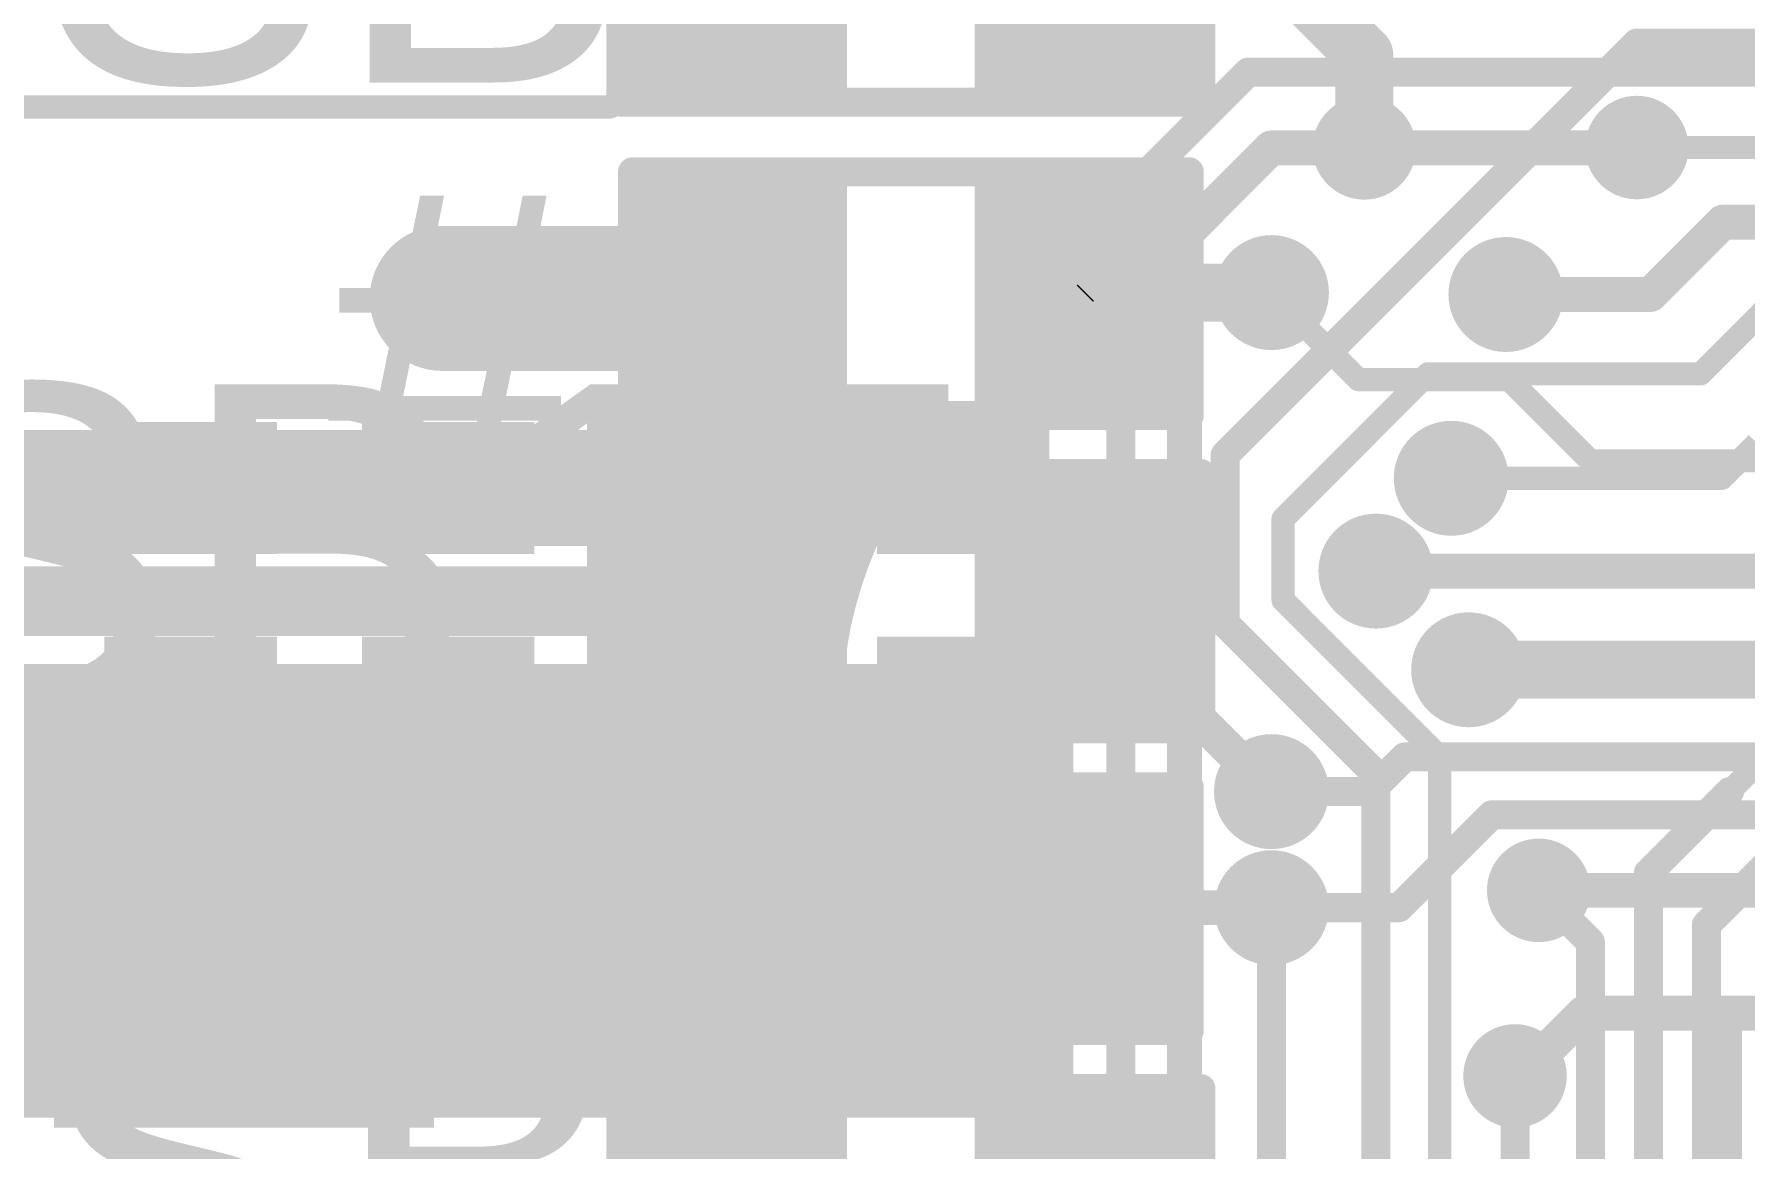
# Model space of a CAD drawing. Header units: millimetres. Extents: x -0.39 to 4.37, y -0.38 to 3.54.
# Drawn here: x 1.1186 to 1.4136, y 1.3934 to 1.5855 of the extents above; entities that cross this region are included whole.
import ezdxf

# ---------------------------------------------------------------- set-up
doc = ezdxf.new("R2010")
doc.units = ezdxf.units.MM
doc.header["$MEASUREMENT"] = 0
for name, color, linetype in [('BottomLayer', 5, 'Continuous'), ('BottomPaste', 16, 'Continuous'), ('BottomSolder', 6, 'Continuous'), ('TopLayer', 1, 'Continuous'), ('TopOverlay', 2, 'Continuous'), ('TopPaste', 8, 'Continuous'), ('TopSolder', 216, 'Continuous'), ('ViaHoleLayer', 16, 'Continuous')]:
    doc.layers.add(name, color=color, linetype=linetype)
doc.styles.add('Arial', font='', dxfattribs={"height": 0.2})
doc.styles.get('Arial').set_extended_font_data('Arial')

# ---------------------------------------------------------------- blocks, each defined once
blk = doc.blocks.new('C__0402_B_63')
at = {"layer": 'BottomLayer'}
for points in [[(-0.009500000000000001, 0.0125), (-0.009499999999999998, -0.0125), (-0.0275, -0.0125), (-0.0275, 0.0125)], [(0.0275, 0.0125), (0.0275, -0.0125), (0.009500000000000001, -0.0125), (0.009499999999999998, 0.0125)]]:
    blk.add_hatch(color=5, dxfattribs=at).paths.add_polyline_path(points)
at = {"layer": 'BottomPaste'}
for points in [[(-0.009500000000000001, 0.0125), (-0.009499999999999998, -0.0125), (-0.0275, -0.0125), (-0.0275, 0.0125)], [(0.0275, 0.0125), (0.0275, -0.0125), (0.009500000000000001, -0.0125), (0.009499999999999998, 0.0125)]]:
    blk.add_hatch(color=16, dxfattribs=at).paths.add_polyline_path(points)
at = {"layer": 'BottomSolder'}
for points in [[(-0.007137800000000001, 0.0148622), (-0.007137799999999999, -0.0148622), (-0.0298622, -0.0148622), (-0.0298622, 0.0148622)], [(0.0298622, 0.0148622), (0.0298622, -0.0148622), (0.007137800000000001, -0.0148622), (0.007137799999999999, 0.0148622)]]:
    blk.add_hatch(color=6, dxfattribs=at).paths.add_polyline_path(points)
blk = doc.blocks.new('S______B______100')
at = {"layer": 'TopLayer'}
for points in [[(-0.045, -0.0175), (-0.045, 0.0175), (-0.015, 0.0175), (-0.015, -0.0175)], [(0.015, -0.0175), (0.015, 0.0175), (0.045, 0.0175), (0.045, -0.0175)]]:
    blk.add_hatch(color=1, dxfattribs=at).paths.add_polyline_path(points)
at = {"layer": 'TopPaste'}
for points in [[(-0.045, -0.0175), (-0.045, 0.0175), (-0.015, 0.0175), (-0.015, -0.0175)], [(0.015, -0.0175), (0.015, 0.0175), (0.045, 0.0175), (0.045, -0.0175)]]:
    blk.add_hatch(color=8, dxfattribs=at).paths.add_polyline_path(points)
at = {"layer": 'TopSolder'}
for points in [[(-0.049, -0.0215), (-0.049, 0.0215), (-0.011, 0.0215), (-0.011, -0.0215)], [(0.011, -0.0215), (0.011, 0.0215), (0.049, 0.0215), (0.049, -0.0215)]]:
    blk.add_hatch(color=216, dxfattribs=at).paths.add_polyline_path(points)
at = {"layer": 'TopOverlay', "const_width": 0.005}
for points in [[(0.05, 0.022), (-0.05, 0.022)], [(-0.05, 0.022), (-0.05, -0.022)], [(0.05, 0.022), (0.05, -0.022)], [(0.05, -0.022), (-0.05, -0.022)]]:
    blk.add_lwpolyline(points, dxfattribs=at)
at = {"layer": 'TopOverlay', "const_width": 0.0025}
for points in [[(-0.05125, 0.022, 1), (-0.04875, 0.022, 1)], [(-0.05125, 0.022, 1), (-0.04875, 0.022, 1)], [(0.04875, 0.022, 1), (0.05125, 0.022, 1)], [(0.04875, 0.022, 1), (0.05125, 0.022, 1)], [(-0.05125, -0.022, 1), (-0.04875, -0.022, 1)], [(-0.05125, -0.022, 1), (-0.04875, -0.022, 1)], [(0.04875, -0.022, 1), (0.05125, -0.022, 1)], [(0.04875, -0.022, 1), (0.05125, -0.022, 1)]]:
    blk.add_lwpolyline(points, format="xyb", close=True, dxfattribs=at)
blk = doc.blocks.new('S______B______102')
at = {"layer": 'TopLayer'}
for points in [[(-0.045, -0.0175), (-0.045, 0.0175), (-0.015, 0.0175), (-0.015, -0.0175)], [(0.015, -0.0175), (0.015, 0.0175), (0.045, 0.0175), (0.045, -0.0175)]]:
    blk.add_hatch(color=1, dxfattribs=at).paths.add_polyline_path(points)
at = {"layer": 'TopPaste'}
for points in [[(-0.045, -0.0175), (-0.045, 0.0175), (-0.015, 0.0175), (-0.015, -0.0175)], [(0.015, -0.0175), (0.015, 0.0175), (0.045, 0.0175), (0.045, -0.0175)]]:
    blk.add_hatch(color=8, dxfattribs=at).paths.add_polyline_path(points)
at = {"layer": 'TopSolder'}
for points in [[(-0.049, -0.0215), (-0.049, 0.0215), (-0.011, 0.0215), (-0.011, -0.0215)], [(0.011, -0.0215), (0.011, 0.0215), (0.049, 0.0215), (0.049, -0.0215)]]:
    blk.add_hatch(color=216, dxfattribs=at).paths.add_polyline_path(points)
at = {"layer": 'TopOverlay', "const_width": 0.005}
for points in [[(-0.05, -0.022), (-0.05, 0.022)], [(-0.05, 0.022), (0.05, 0.022)], [(0.05, -0.022), (0.05, 0.022)], [(-0.05, -0.022), (0.05, -0.022)]]:
    blk.add_lwpolyline(points, dxfattribs=at)
at = {"layer": 'TopOverlay', "const_width": 0.0025}
for points in [[(-0.05125, 0.022, 1), (-0.04875, 0.022, 1)], [(-0.05125, 0.022, 1), (-0.04875, 0.022, 1)], [(0.04875, 0.022, 1), (0.05125, 0.022, 1)], [(0.04875, 0.022, 1), (0.05125, 0.022, 1)], [(-0.05125, -0.022, 1), (-0.04875, -0.022, 1)], [(-0.05125, -0.022, 1), (-0.04875, -0.022, 1)], [(0.04875, -0.022, 1), (0.05125, -0.022, 1)], [(0.04875, -0.022, 1), (0.05125, -0.022, 1)]]:
    blk.add_lwpolyline(points, format="xyb", close=True, dxfattribs=at)
blk = doc.blocks.new('RES0603_339')
at = {"layer": 'TopLayer'}
for points in [[(-0.015, 0.0175), (-0.015, -0.0175), (-0.045, -0.0175), (-0.045, 0.0175)], [(0.045, 0.0175), (0.045, -0.0175), (0.015, -0.0175), (0.015, 0.0175)]]:
    blk.add_hatch(color=1, dxfattribs=at).paths.add_polyline_path(points)
at = {"layer": 'TopPaste'}
for points in [[(-0.015, 0.0175), (-0.015, -0.0175), (-0.045, -0.0175), (-0.045, 0.0175)], [(0.045, 0.0175), (0.045, -0.0175), (0.015, -0.0175), (0.015, 0.0175)]]:
    blk.add_hatch(color=8, dxfattribs=at).paths.add_polyline_path(points)
at = {"layer": 'TopSolder'}
for points in [[(-0.011, 0.0215), (-0.011, -0.0215), (-0.049, -0.0215), (-0.049, 0.0215)], [(0.049, 0.0215), (0.049, -0.0215), (0.011, -0.0215), (0.011, 0.0215)]]:
    blk.add_hatch(color=216, dxfattribs=at).paths.add_polyline_path(points)
at = {"layer": 'TopOverlay', "const_width": 0.005}
for points in [[(-0.048, 0.021), (0.048, 0.021)], [(-0.048, -0.021), (-0.048, 0.021)], [(0.048, -0.021), (0.048, 0.021)], [(-0.048, -0.021), (0.048, -0.021)]]:
    blk.add_lwpolyline(points, dxfattribs=at)
at = {"layer": 'TopOverlay', "const_width": 0.0025}
for points in [[(-0.04925, 0.021, 1), (-0.04675, 0.021, 1)], [(-0.04925, 0.021, 1), (-0.04675, 0.021, 1)], [(0.04675, 0.021, 1), (0.04925, 0.021, 1)], [(0.04675, 0.021, 1), (0.04925, 0.021, 1)], [(-0.04925, -0.021, 1), (-0.04675, -0.021, 1)], [(-0.04925, -0.021, 1), (-0.04675, -0.021, 1)], [(0.04675, -0.021, 1), (0.04925, -0.021, 1)], [(0.04675, -0.021, 1), (0.04925, -0.021, 1)]]:
    blk.add_lwpolyline(points, format="xyb", close=True, dxfattribs=at)
blk = doc.blocks.new('RES0603_342')
at = {"layer": 'TopLayer'}
for points in [[(-0.015, 0.0175), (-0.015, -0.0175), (-0.045, -0.0175), (-0.045, 0.0175)], [(0.045, 0.0175), (0.045, -0.0175), (0.015, -0.0175), (0.015, 0.0175)]]:
    blk.add_hatch(color=1, dxfattribs=at).paths.add_polyline_path(points)
at = {"layer": 'TopPaste'}
for points in [[(-0.015, 0.0175), (-0.015, -0.0175), (-0.045, -0.0175), (-0.045, 0.0175)], [(0.045, 0.0175), (0.045, -0.0175), (0.015, -0.0175), (0.015, 0.0175)]]:
    blk.add_hatch(color=8, dxfattribs=at).paths.add_polyline_path(points)
at = {"layer": 'TopSolder'}
for points in [[(-0.011, 0.0215), (-0.011, -0.0215), (-0.049, -0.0215), (-0.049, 0.0215)], [(0.049, 0.0215), (0.049, -0.0215), (0.011, -0.0215), (0.011, 0.0215)]]:
    blk.add_hatch(color=216, dxfattribs=at).paths.add_polyline_path(points)
at = {"layer": 'TopOverlay', "const_width": 0.005}
for points in [[(-0.048, 0.021), (-0.048, -0.021)], [(0.048, 0.021), (-0.048, 0.021)], [(0.048, 0.021), (0.048, -0.021)], [(0.048, -0.021), (-0.048, -0.021)]]:
    blk.add_lwpolyline(points, dxfattribs=at)
at = {"layer": 'TopOverlay', "const_width": 0.0025}
for points in [[(-0.04925, 0.021, 1), (-0.04675, 0.021, 1)], [(-0.04925, 0.021, 1), (-0.04675, 0.021, 1)], [(0.04675, 0.021, 1), (0.04925, 0.021, 1)], [(0.04675, 0.021, 1), (0.04925, 0.021, 1)], [(-0.04925, -0.021, 1), (-0.04675, -0.021, 1)], [(-0.04925, -0.021, 1), (-0.04675, -0.021, 1)], [(0.04675, -0.021, 1), (0.04925, -0.021, 1)], [(0.04675, -0.021, 1), (0.04925, -0.021, 1)]]:
    blk.add_lwpolyline(points, format="xyb", close=True, dxfattribs=at)
blk = doc.blocks.new('RK3399_364')
at = {"layer": 'TopOverlay', "const_width": 0.005}
blk.add_lwpolyline([(0.4155362, 0.4155345), (0.4155362, 0.2155345)], dxfattribs=at)
at = {"layer": 'TopOverlay', "const_width": 0.0025}
blk.add_lwpolyline([(0.4142862, 0.2155345, 1), (0.4167862, 0.2155345, 1)], format="xyb", close=True, dxfattribs=at)
blk = doc.blocks.new('S______B______374')
at = {"layer": 'TopLayer'}
for points in [[(-0.045, -0.0175), (-0.045, 0.0175), (-0.015, 0.0175), (-0.015, -0.0175)], [(0.015, -0.0175), (0.015, 0.0175), (0.045, 0.0175), (0.045, -0.0175)]]:
    blk.add_hatch(color=1, dxfattribs=at).paths.add_polyline_path(points)
at = {"layer": 'TopPaste'}
for points in [[(-0.045, -0.0175), (-0.045, 0.0175), (-0.015, 0.0175), (-0.015, -0.0175)], [(0.015, -0.0175), (0.015, 0.0175), (0.045, 0.0175), (0.045, -0.0175)]]:
    blk.add_hatch(color=8, dxfattribs=at).paths.add_polyline_path(points)
at = {"layer": 'TopSolder'}
for points in [[(-0.049, -0.0215), (-0.049, 0.0215), (-0.011, 0.0215), (-0.011, -0.0215)], [(0.011, -0.0215), (0.011, 0.0215), (0.049, 0.0215), (0.049, -0.0215)]]:
    blk.add_hatch(color=216, dxfattribs=at).paths.add_polyline_path(points)
at = {"layer": 'TopOverlay', "const_width": 0.005}
for points in [[(-0.05, -0.022), (-0.05, 0.022)], [(-0.05, 0.022), (0.05, 0.022)], [(0.05, -0.022), (0.05, 0.022)], [(-0.05, -0.022), (0.05, -0.022)]]:
    blk.add_lwpolyline(points, dxfattribs=at)
at = {"layer": 'TopOverlay', "const_width": 0.0025}
for points in [[(-0.05125, 0.022, 1), (-0.04875, 0.022, 1)], [(-0.05125, 0.022, 1), (-0.04875, 0.022, 1)], [(0.04875, 0.022, 1), (0.05125, 0.022, 1)], [(0.04875, 0.022, 1), (0.05125, 0.022, 1)], [(-0.05125, -0.022, 1), (-0.04875, -0.022, 1)], [(-0.05125, -0.022, 1), (-0.04875, -0.022, 1)], [(0.04875, -0.022, 1), (0.05125, -0.022, 1)], [(0.04875, -0.022, 1), (0.05125, -0.022, 1)]]:
    blk.add_lwpolyline(points, format="xyb", close=True, dxfattribs=at)
blk = doc.blocks.new('C__0402_B_503')
at = {"layer": 'BottomLayer'}
for points in [[(-0.009500000000000001, 0.0125), (-0.009499999999999998, -0.0125), (-0.0275, -0.0125), (-0.0275, 0.0125)], [(0.0275, 0.0125), (0.0275, -0.0125), (0.009500000000000001, -0.0125), (0.009499999999999998, 0.0125)]]:
    blk.add_hatch(color=5, dxfattribs=at).paths.add_polyline_path(points)
at = {"layer": 'BottomPaste'}
for points in [[(-0.009500000000000001, 0.0125), (-0.009499999999999998, -0.0125), (-0.0275, -0.0125), (-0.0275, 0.0125)], [(0.0275, 0.0125), (0.0275, -0.0125), (0.009500000000000001, -0.0125), (0.009499999999999998, 0.0125)]]:
    blk.add_hatch(color=16, dxfattribs=at).paths.add_polyline_path(points)
at = {"layer": 'BottomSolder'}
for points in [[(-0.007137800000000001, 0.0148622), (-0.007137799999999999, -0.0148622), (-0.0298622, -0.0148622), (-0.0298622, 0.0148622)], [(0.0298622, 0.0148622), (0.0298622, -0.0148622), (0.007137800000000001, -0.0148622), (0.007137799999999999, 0.0148622)]]:
    blk.add_hatch(color=6, dxfattribs=at).paths.add_polyline_path(points)
blk = doc.blocks.new('C__0402_B_506')
at = {"layer": 'BottomLayer'}
for points in [[(-0.009500000000000001, 0.0125), (-0.009499999999999998, -0.0125), (-0.0275, -0.0125), (-0.0275, 0.0125)], [(0.0275, 0.0125), (0.0275, -0.0125), (0.009500000000000001, -0.0125), (0.009499999999999998, 0.0125)]]:
    blk.add_hatch(color=5, dxfattribs=at).paths.add_polyline_path(points)
at = {"layer": 'BottomPaste'}
for points in [[(-0.009500000000000001, 0.0125), (-0.009499999999999998, -0.0125), (-0.0275, -0.0125), (-0.0275, 0.0125)], [(0.0275, 0.0125), (0.0275, -0.0125), (0.009500000000000001, -0.0125), (0.009499999999999998, 0.0125)]]:
    blk.add_hatch(color=16, dxfattribs=at).paths.add_polyline_path(points)
at = {"layer": 'BottomSolder'}
for points in [[(-0.007137800000000001, 0.0148622), (-0.007137799999999999, -0.0148622), (-0.0298622, -0.0148622), (-0.0298622, 0.0148622)], [(0.0298622, 0.0148622), (0.0298622, -0.0148622), (0.007137800000000001, -0.0148622), (0.007137799999999999, 0.0148622)]]:
    blk.add_hatch(color=6, dxfattribs=at).paths.add_polyline_path(points)
blk = doc.blocks.new('C__0402_B_507')
at = {"layer": 'BottomLayer'}
for points in [[(-0.009500000000000001, 0.0125), (-0.009499999999999998, -0.0125), (-0.0275, -0.0125), (-0.0275, 0.0125)], [(0.0275, 0.0125), (0.0275, -0.0125), (0.009500000000000001, -0.0125), (0.009499999999999998, 0.0125)]]:
    blk.add_hatch(color=5, dxfattribs=at).paths.add_polyline_path(points)
at = {"layer": 'BottomPaste'}
for points in [[(-0.009500000000000001, 0.0125), (-0.009499999999999998, -0.0125), (-0.0275, -0.0125), (-0.0275, 0.0125)], [(0.0275, 0.0125), (0.0275, -0.0125), (0.009500000000000001, -0.0125), (0.009499999999999998, 0.0125)]]:
    blk.add_hatch(color=16, dxfattribs=at).paths.add_polyline_path(points)
at = {"layer": 'BottomSolder'}
for points in [[(-0.007137800000000001, 0.0148622), (-0.007137799999999999, -0.0148622), (-0.0298622, -0.0148622), (-0.0298622, 0.0148622)], [(0.0298622, 0.0148622), (0.0298622, -0.0148622), (0.007137800000000001, -0.0148622), (0.007137799999999999, 0.0148622)]]:
    blk.add_hatch(color=6, dxfattribs=at).paths.add_polyline_path(points)
blk = doc.blocks.new('CAP0805_B_537')
at = {"layer": 'BottomLayer'}
for points in [[(-0.06, 0.03), (-0.02, 0.03), (-0.02, -0.03), (-0.06, -0.03)], [(0.02, 0.03), (0.06, 0.03), (0.06, -0.03), (0.02, -0.03)]]:
    blk.add_hatch(color=5, dxfattribs=at).paths.add_polyline_path(points)
at = {"layer": 'BottomPaste'}
for points in [[(-0.06, 0.03), (-0.02, 0.03), (-0.02, -0.03), (-0.06, -0.03)], [(0.02, 0.03), (0.06, 0.03), (0.06, -0.03), (0.02, -0.03)]]:
    blk.add_hatch(color=16, dxfattribs=at).paths.add_polyline_path(points)
at = {"layer": 'BottomSolder'}
for points in [[(-0.0627559, 0.0327559), (-0.0172441, 0.0327559), (-0.0172441, -0.0327559), (-0.0627559, -0.0327559)], [(0.0172441, 0.0327559), (0.0627559, 0.0327559), (0.0627559, -0.0327559), (0.0172441, -0.0327559)]]:
    blk.add_hatch(color=6, dxfattribs=at).paths.add_polyline_path(points)
blk = doc.blocks.new('C__0603_B_538')
at = {"layer": 'BottomLayer'}
for points in [[(-0.015, 0.0175), (-0.015, -0.0175), (-0.045, -0.0175), (-0.045, 0.0175)], [(0.045, 0.0175), (0.045, -0.0175), (0.015, -0.0175), (0.015, 0.0175)]]:
    blk.add_hatch(color=5, dxfattribs=at).paths.add_polyline_path(points)
at = {"layer": 'BottomPaste'}
for points in [[(-0.015, 0.0175), (-0.015, -0.0175), (-0.045, -0.0175), (-0.045, 0.0175)], [(0.045, 0.0175), (0.045, -0.0175), (0.015, -0.0175), (0.015, 0.0175)]]:
    blk.add_hatch(color=16, dxfattribs=at).paths.add_polyline_path(points)
at = {"layer": 'BottomSolder'}
for points in [[(-0.011, 0.0215), (-0.011, -0.0215), (-0.049, -0.0215), (-0.049, 0.0215)], [(0.049, 0.0215), (0.049, -0.0215), (0.011, -0.0215), (0.011, 0.0215)]]:
    blk.add_hatch(color=6, dxfattribs=at).paths.add_polyline_path(points)
blk = doc.blocks.new('C__0603_B_539')
at = {"layer": 'BottomLayer'}
for points in [[(-0.015, 0.0175), (-0.015, -0.0175), (-0.045, -0.0175), (-0.045, 0.0175)], [(0.045, 0.0175), (0.045, -0.0175), (0.015, -0.0175), (0.015, 0.0175)]]:
    blk.add_hatch(color=5, dxfattribs=at).paths.add_polyline_path(points)
at = {"layer": 'BottomPaste'}
for points in [[(-0.015, 0.0175), (-0.015, -0.0175), (-0.045, -0.0175), (-0.045, 0.0175)], [(0.045, 0.0175), (0.045, -0.0175), (0.015, -0.0175), (0.015, 0.0175)]]:
    blk.add_hatch(color=16, dxfattribs=at).paths.add_polyline_path(points)
at = {"layer": 'BottomSolder'}
for points in [[(-0.011, 0.0215), (-0.011, -0.0215), (-0.049, -0.0215), (-0.049, 0.0215)], [(0.049, 0.0215), (0.049, -0.0215), (0.011, -0.0215), (0.011, 0.0215)]]:
    blk.add_hatch(color=6, dxfattribs=at).paths.add_polyline_path(points)

msp = doc.modelspace()

# ---------------------------------------------------------------- hatches: boundary and pattern name
at = {"layer": 'BottomLayer'}
h = msp.add_hatch(color=5, dxfattribs=at)
edge = h.paths.add_edge_path()
edge.add_arc((1.348, 1.5659402), 0.0049212, 0, 360)
h = msp.add_hatch(color=5, dxfattribs=at)
edge = h.paths.add_edge_path()
edge.add_arc((1.395, 1.566), 0.0049212, 0, 360)
h = msp.add_hatch(color=5, dxfattribs=at)
edge = h.paths.add_edge_path()
edge.add_arc((1.188, 1.54), 0.0059055, 0, 360)
h = msp.add_hatch(color=5, dxfattribs=at)
edge = h.paths.add_edge_path()
edge.add_arc((1.332, 1.541), 0.0059055, 0, 360)
h = msp.add_hatch(color=5, dxfattribs=at)
edge = h.paths.add_edge_path()
edge.add_arc((1.3724217, 1.5406728), 0.0059055, 0, 360)
h = msp.add_hatch(color=5, dxfattribs=at)
edge = h.paths.add_edge_path()
edge.add_arc((1.363, 1.509), 0.0059055, 0, 360)
h = msp.add_hatch(color=5, dxfattribs=at)
edge = h.paths.add_edge_path()
edge.add_arc((1.35, 1.493), 0.0059055, 0, 360)
h = msp.add_hatch(color=5, dxfattribs=at)
edge = h.paths.add_edge_path()
edge.add_arc((1.366, 1.476), 0.0059055, 0, 360)
msp.add_hatch(color=5, dxfattribs=at).paths.add_polyline_path([(1.0418225, 1.3988222), (1.2978225, 1.3988222), (1.2978225, 1.477), (1.0418225, 1.477)])
h = msp.add_hatch(color=5, dxfattribs=at)
edge = h.paths.add_edge_path()
edge.add_arc((1.332, 1.455), 0.0059055, 0, 360)
h = msp.add_hatch(color=5, dxfattribs=at)
edge = h.paths.add_edge_path()
edge.add_arc((1.3780787, 1.4379862), 0.0049212, 0, 360)
h = msp.add_hatch(color=5, dxfattribs=at)
edge = h.paths.add_edge_path()
edge.add_arc((1.332, 1.435), 0.0059055, 0, 360)
h = msp.add_hatch(color=5, dxfattribs=at)
edge = h.paths.add_edge_path()
edge.add_arc((1.269, 1.409), 0.0059055, 0, 360)
h = msp.add_hatch(color=5, dxfattribs=at)
edge = h.paths.add_edge_path()
edge.add_arc((1.374, 1.406), 0.0049212, 0, 360)
at = {"layer": 'BottomSolder'}
h = msp.add_hatch(color=6, dxfattribs=at)
edge = h.paths.add_edge_path()
edge.add_arc((1.348, 1.5659402), 0.0089212, 0, 360)
h = msp.add_hatch(color=6, dxfattribs=at)
edge = h.paths.add_edge_path()
edge.add_arc((1.395, 1.566), 0.0089212, 0, 360)
h = msp.add_hatch(color=6, dxfattribs=at)
edge = h.paths.add_edge_path()
edge.add_arc((1.188, 1.54), 0.0099055, 0, 360)
h = msp.add_hatch(color=6, dxfattribs=at)
edge = h.paths.add_edge_path()
edge.add_arc((1.332, 1.541), 0.0099055, 0, 360)
h = msp.add_hatch(color=6, dxfattribs=at)
edge = h.paths.add_edge_path()
edge.add_arc((1.3724217, 1.5406728), 0.0099055, 0, 360)
h = msp.add_hatch(color=6, dxfattribs=at)
edge = h.paths.add_edge_path()
edge.add_arc((1.363, 1.509), 0.0099055, 0, 360)
h = msp.add_hatch(color=6, dxfattribs=at)
edge = h.paths.add_edge_path()
edge.add_arc((1.35, 1.493), 0.0099055, 0, 360)
h = msp.add_hatch(color=6, dxfattribs=at)
edge = h.paths.add_edge_path()
edge.add_arc((1.366, 1.476), 0.0099055, 0, 360)
h = msp.add_hatch(color=6, dxfattribs=at)
edge = h.paths.add_edge_path()
edge.add_arc((1.332, 1.455), 0.0099055, 0, 360)
h = msp.add_hatch(color=6, dxfattribs=at)
edge = h.paths.add_edge_path()
edge.add_arc((1.3780787, 1.4379862), 0.0089212, 0, 360)
h = msp.add_hatch(color=6, dxfattribs=at)
edge = h.paths.add_edge_path()
edge.add_arc((1.332, 1.435), 0.0099055, 0, 360)
h = msp.add_hatch(color=6, dxfattribs=at)
edge = h.paths.add_edge_path()
edge.add_arc((1.269, 1.409), 0.0099055, 0, 360)
h = msp.add_hatch(color=6, dxfattribs=at)
edge = h.paths.add_edge_path()
edge.add_arc((1.374, 1.406), 0.0089212, 0, 360)
at = {"layer": 'TopLayer'}
h = msp.add_hatch(color=1, dxfattribs=at)
edge = h.paths.add_edge_path()
edge.add_arc((1.348, 1.5659402), 0.0049212, 0, 360)
h = msp.add_hatch(color=1, dxfattribs=at)
edge = h.paths.add_edge_path()
edge.add_arc((1.395, 1.566), 0.0049212, 0, 360)
h = msp.add_hatch(color=1, dxfattribs=at)
edge = h.paths.add_edge_path()
edge.add_arc((1.188, 1.54), 0.0059055, 0, 360)
h = msp.add_hatch(color=1, dxfattribs=at)
edge = h.paths.add_edge_path()
edge.add_arc((1.332, 1.541), 0.0059055, 0, 360)
h = msp.add_hatch(color=1, dxfattribs=at)
edge = h.paths.add_edge_path()
edge.add_arc((1.3724217, 1.5406728), 0.0059055, 0, 360)
h = msp.add_hatch(color=1, dxfattribs=at)
edge = h.paths.add_edge_path()
edge.add_arc((1.363, 1.509), 0.0059055, 0, 360)
h = msp.add_hatch(color=1, dxfattribs=at)
edge = h.paths.add_edge_path()
edge.add_arc((1.35, 1.493), 0.0059055, 0, 360)
h = msp.add_hatch(color=1, dxfattribs=at)
edge = h.paths.add_edge_path()
edge.add_arc((1.366, 1.476), 0.0059055, 0, 360)
h = msp.add_hatch(color=1, dxfattribs=at)
edge = h.paths.add_edge_path()
edge.add_arc((1.332, 1.455), 0.0059055, 0, 360)
h = msp.add_hatch(color=1, dxfattribs=at)
edge = h.paths.add_edge_path()
edge.add_arc((1.3780787, 1.4379862), 0.0049212, 0, 360)
h = msp.add_hatch(color=1, dxfattribs=at)
edge = h.paths.add_edge_path()
edge.add_arc((1.332, 1.435), 0.0059055, 0, 360)
h = msp.add_hatch(color=1, dxfattribs=at)
edge = h.paths.add_edge_path()
edge.add_arc((1.269, 1.409), 0.0059055, 0, 360)
h = msp.add_hatch(color=1, dxfattribs=at)
edge = h.paths.add_edge_path()
edge.add_arc((1.374, 1.406), 0.0049212, 0, 360)
at = {"layer": 'TopSolder'}
h = msp.add_hatch(color=216, dxfattribs=at)
edge = h.paths.add_edge_path()
edge.add_arc((1.348, 1.5659402), 0.0089212, 0, 360)
h = msp.add_hatch(color=216, dxfattribs=at)
edge = h.paths.add_edge_path()
edge.add_arc((1.395, 1.566), 0.0089212, 0, 360)
h = msp.add_hatch(color=216, dxfattribs=at)
edge = h.paths.add_edge_path()
edge.add_arc((1.188, 1.54), 0.0099055, 0, 360)
h = msp.add_hatch(color=216, dxfattribs=at)
edge = h.paths.add_edge_path()
edge.add_arc((1.332, 1.541), 0.0099055, 0, 360)
h = msp.add_hatch(color=216, dxfattribs=at)
edge = h.paths.add_edge_path()
edge.add_arc((1.3724217, 1.5406728), 0.0099055, 0, 360)
h = msp.add_hatch(color=216, dxfattribs=at)
edge = h.paths.add_edge_path()
edge.add_arc((1.363, 1.509), 0.0099055, 0, 360)
h = msp.add_hatch(color=216, dxfattribs=at)
edge = h.paths.add_edge_path()
edge.add_arc((1.35, 1.493), 0.0099055, 0, 360)
h = msp.add_hatch(color=216, dxfattribs=at)
edge = h.paths.add_edge_path()
edge.add_arc((1.366, 1.476), 0.0099055, 0, 360)
h = msp.add_hatch(color=216, dxfattribs=at)
edge = h.paths.add_edge_path()
edge.add_arc((1.332, 1.455), 0.0099055, 0, 360)
h = msp.add_hatch(color=216, dxfattribs=at)
edge = h.paths.add_edge_path()
edge.add_arc((1.3780787, 1.4379862), 0.0089212, 0, 360)
h = msp.add_hatch(color=216, dxfattribs=at)
edge = h.paths.add_edge_path()
edge.add_arc((1.332, 1.435), 0.0099055, 0, 360)
h = msp.add_hatch(color=216, dxfattribs=at)
edge = h.paths.add_edge_path()
edge.add_arc((1.269, 1.409), 0.0099055, 0, 360)
h = msp.add_hatch(color=216, dxfattribs=at)
edge = h.paths.add_edge_path()
edge.add_arc((1.374, 1.406), 0.0089212, 0, 360)
at = {"layer": 'ViaHoleLayer'}
h = msp.add_hatch(color=16, dxfattribs=at)
edge = h.paths.add_edge_path()
edge.add_arc((1.348, 1.5659402), 0.003937, 0, 360)
h = msp.add_hatch(color=16, dxfattribs=at)
edge = h.paths.add_edge_path()
edge.add_arc((1.395, 1.566), 0.003937, 0, 360)
h = msp.add_hatch(color=16, dxfattribs=at)
edge = h.paths.add_edge_path()
edge.add_arc((1.188, 1.54), 0.003937, 0, 360)
h = msp.add_hatch(color=16, dxfattribs=at)
edge = h.paths.add_edge_path()
edge.add_arc((1.332, 1.541), 0.003937, 0, 360)
h = msp.add_hatch(color=16, dxfattribs=at)
edge = h.paths.add_edge_path()
edge.add_arc((1.3724217, 1.5406728), 0.003937, 0, 360)
h = msp.add_hatch(color=16, dxfattribs=at)
edge = h.paths.add_edge_path()
edge.add_arc((1.363, 1.509), 0.003937, 0, 360)
h = msp.add_hatch(color=16, dxfattribs=at)
edge = h.paths.add_edge_path()
edge.add_arc((1.35, 1.493), 0.003937, 0, 360)
h = msp.add_hatch(color=16, dxfattribs=at)
edge = h.paths.add_edge_path()
edge.add_arc((1.366, 1.476), 0.003937, 0, 360)
h = msp.add_hatch(color=16, dxfattribs=at)
edge = h.paths.add_edge_path()
edge.add_arc((1.332, 1.455), 0.003937, 0, 360)
h = msp.add_hatch(color=16, dxfattribs=at)
edge = h.paths.add_edge_path()
edge.add_arc((1.3780787, 1.4379862), 0.003937, 0, 360)
h = msp.add_hatch(color=16, dxfattribs=at)
edge = h.paths.add_edge_path()
edge.add_arc((1.332, 1.435), 0.003937, 0, 360)
h = msp.add_hatch(color=16, dxfattribs=at)
edge = h.paths.add_edge_path()
edge.add_arc((1.269, 1.409), 0.003937, 0, 360)
h = msp.add_hatch(color=16, dxfattribs=at)
edge = h.paths.add_edge_path()
edge.add_arc((1.374, 1.406), 0.003937, 0, 360)

# ---------------------------------------------------------------- linework, layer by layer
at = {"layer": 'BottomLayer'}
for points, const_width in [([(1.218, 1.573), (1.234, 1.589)], 0.004), ([(1.306, 1.557), (1.328, 1.579)], 0.005), ([(1.328, 1.579), (1.4932427, 1.579)], 0.005), ([(0.979, 1.573), (1.218, 1.573)], 0.004), ([(1.3484037, 1.5659402), (1.3493768, 1.5669133)], 0.006), ([(1.3493768, 1.5669133), (1.3493769, 1.5669134)], 0.006), ([(1.317, 1.551), (1.3319403, 1.5659403)], 0.006), ([(1.3319403, 1.5659403), (1.348, 1.5659402)], 0.006), ([(1.3479999, 1.5659403), (1.348, 1.5659402)], 0.006), ([(1.3484037, 1.5659402), (1.393, 1.5659402)], 0.006), ([(1.306, 1.232), (1.306, 1.557)], 0.005), ([(1.317, 1.212), (1.317, 1.551)], 0.006), ([(1.332, 1.541), (1.347, 1.526)], 0.004), ([(1.347, 1.526), (1.3730001, 1.526)], 0.004), ([(1.3730001, 1.526), (1.3870001, 1.512)], 0.004), ([(1.1012225, 1.5073222), (1.1456225, 1.5073222)], 0.02), ([(1.1456225, 1.5073222), (1.1900225, 1.5073222)], 0.02), ([(1.1900225, 1.5073222), (1.2788225, 1.5073222)], 0.02), ([(1.3870001, 1.512), (1.483, 1.512)], 0.004), ([(1.349, 1.455), (1.355, 1.461)], 0.005), ([(1.355, 1.461), (1.45, 1.461)], 0.005), ([(1.332, 1.455), (1.349, 1.455)], 0.005), ([(1.354, 1.435), (1.37, 1.451)], 0.005), ([(1.37, 1.451), (1.455, 1.451)], 0.005), ([(1.3780787, 1.4379862), (1.4807125, 1.4379862)], 0.006), ([(1.332, 1.199), (1.332, 1.435)], 0.005), ([(1.332, 1.435), (1.354, 1.435)], 0.005), ([(1.375, 1.406), (1.3858222, 1.4168222)], 0.006), ([(1.3858222, 1.4168222), (1.4851385, 1.4168222)], 0.006)]:
    msp.add_lwpolyline(points, dxfattribs=dict(at, const_width=const_width))
for points, const_width in [([(1.32675, 1.579, 1), (1.32925, 1.579, 1)], 0.0025), ([(1.32675, 1.579, 1), (1.32925, 1.579, 1)], 0.0025), ([(1.217, 1.573, 1), (1.219, 1.573, 1)], 0.002), ([(1.217, 1.573, 1), (1.219, 1.573, 1)], 0.002), ([(1.3478768, 1.5669133, 1), (1.3508768, 1.5669133, 1)], 0.003), ([(1.3478768, 1.5669133, 1), (1.3508768, 1.5669133, 1)], 0.003), ([(1.3478769, 1.5669134, 1), (1.3508769, 1.5669134, 1)], 0.003), ([(1.3478769, 1.5669134, 1), (1.3508769, 1.5669134, 1)], 0.003), ([(1.3488225, 1.5664697, 1), (1.3518225, 1.5664697, 1)], 0.003), ([(1.3488225, 1.5664697, 1), (1.3518225, 1.5664697, 1)], 0.003), ([(1.3304403, 1.5659403, 1), (1.3334403, 1.5659403, 1)], 0.003), ([(1.3304403, 1.5659403, 1), (1.3334403, 1.5659403, 1)], 0.003), ([(1.3464999, 1.5659403, 1), (1.3494999, 1.5659403, 1)], 0.003), ([(1.3465, 1.5659402, 1), (1.3495, 1.5659402, 1)], 0.003), ([(1.3465, 1.5659402, 1), (1.3495, 1.5659402, 1)], 0.003), ([(1.3469037, 1.5659402, 1), (1.3499037, 1.5659402, 1)], 0.003), ([(1.3469037, 1.5659402, 1), (1.3499037, 1.5659402, 1)], 0.003), ([(1.350727, 1.5659402, 1), (1.353727, 1.5659402, 1)], 0.003), ([(1.3915, 1.5659402, 1), (1.3945, 1.5659402, 1)], 0.003), ([(1.30475, 1.557, 1), (1.30725, 1.557, 1)], 0.0025), ([(1.30475, 1.557, 1), (1.30725, 1.557, 1)], 0.0025), ([(1.3155, 1.551, 1), (1.3185, 1.551, 1)], 0.003), ([(1.3155, 1.551, 1), (1.3185, 1.551, 1)], 0.003), ([(1.331, 1.541, 1), (1.333, 1.541, 1)], 0.002), ([(1.346, 1.526, 1), (1.348, 1.526, 1)], 0.002), ([(1.346, 1.526, 1), (1.348, 1.526, 1)], 0.002), ([(1.3720001, 1.526, 1), (1.3740001, 1.526, 1)], 0.002), ([(1.3720001, 1.526, 1), (1.3740001, 1.526, 1)], 0.002), ([(1.1406225, 1.5073222, 1), (1.1506225, 1.5073222, 1)], 0.01), ([(1.1406225, 1.5073222, 1), (1.1506225, 1.5073222, 1)], 0.01), ([(1.1850225, 1.5073222, 1), (1.1950225, 1.5073222, 1)], 0.01), ([(1.1850225, 1.5073222, 1), (1.1950225, 1.5073222, 1)], 0.01), ([(1.2738225, 1.5073222, 1), (1.2838225, 1.5073222, 1)], 0.01), ([(1.3860001, 1.512, 1), (1.3880001, 1.512, 1)], 0.002), ([(1.3860001, 1.512, 1), (1.3880001, 1.512, 1)], 0.002), ([(1.35375, 1.461, 1), (1.35625, 1.461, 1)], 0.0025), ([(1.35375, 1.461, 1), (1.35625, 1.461, 1)], 0.0025), ([(1.33075, 1.455, 1), (1.33325, 1.455, 1)], 0.0025), ([(1.34775, 1.455, 1), (1.35025, 1.455, 1)], 0.0025), ([(1.34775, 1.455, 1), (1.35025, 1.455, 1)], 0.0025), ([(1.36875, 1.451, 1), (1.37125, 1.451, 1)], 0.0025), ([(1.36875, 1.451, 1), (1.37125, 1.451, 1)], 0.0025), ([(1.3765787, 1.4379862, 1), (1.3795787, 1.4379862, 1)], 0.003), ([(1.33075, 1.435, 1), (1.33325, 1.435, 1)], 0.0025), ([(1.33075, 1.435, 1), (1.33325, 1.435, 1)], 0.0025), ([(1.35275, 1.435, 1), (1.35525, 1.435, 1)], 0.0025), ([(1.35275, 1.435, 1), (1.35525, 1.435, 1)], 0.0025), ([(1.3843222, 1.4168222, 1), (1.3873222, 1.4168222, 1)], 0.003), ([(1.3843222, 1.4168222, 1), (1.3873222, 1.4168222, 1)], 0.003), ([(1.3735, 1.406, 1), (1.3765, 1.406, 1)], 0.003)]:
    msp.add_lwpolyline(points, format="xyb", close=True, dxfattribs=dict(at, const_width=const_width))
at = {"layer": 'BottomLayer', "const_width": 0.006}
for points in [[(1.3493769, 1.5669134, -0.04360575327302349), (1.3503225, 1.5664697)], [(1.352227, 1.5659402, -0.1324881919946552), (1.3503225, 1.5664697)]]:
    msp.add_lwpolyline(points, format="xyb", dxfattribs=at)
at = {"layer": 'TopLayer'}
for points, const_width in [([(1.3341778, 1.5958222), (1.348, 1.582)], 0.01), ([(1.348, 1.5659402), (1.348, 1.582)], 0.01), ([(1.324, 1.513), (1.395, 1.584)], 0.005), ([(1.395, 1.584), (1.421665, 1.584)], 0.005), ([(1.396, 1.566), (1.4807723, 1.566)], 0.004), ([(1.3973645, 1.5406728), (1.4098359, 1.5531442)], 0.006), ([(1.4098359, 1.5531442), (1.4423265, 1.5531442)], 0.006), ([(1.189, 1.54), (1.2390003, 1.54)], 0.025), ([(1.2390003, 1.54), (1.2398225, 1.5408222)], 0.025), ([(1.3000003, 1.541), (1.332, 1.541)], 0.01), ([(1.2998225, 1.5408222), (1.3000003, 1.541)], 0.004), ([(1.3724217, 1.5406728), (1.3973645, 1.5406728)], 0.006), ([(1.406, 1.527), (1.4193482, 1.5403482)], 0.004), ([(1.334, 1.502), (1.359, 1.527)], 0.004), ([(1.359, 1.527), (1.406, 1.527)], 0.004), ([(1.4096811, 1.509), (1.4157392, 1.5150581)], 0.004), ([(1.324, 1.484), (1.324, 1.513)], 0.005), ([(1.363, 1.509), (1.4096811, 1.509)], 0.004), ([(1.334, 1.488), (1.334, 1.502)], 0.004), ([(1.35, 1.493), (1.3500001, 1.4930001)], 0.006), ([(1.3500001, 1.4930001), (1.4333624, 1.4930001)], 0.006), ([(1.0798222, 1.4878222), (1.2398225, 1.4878222)], 0.012), ([(1.2998225, 1.4853222), (1.2998225, 1.4878222)], 0.006), ([(1.334, 1.488), (1.361, 1.461)], 0.004), ([(1.2998225, 1.4853222), (1.3118225, 1.4733222)], 0.006), ([(1.324, 1.484), (1.35, 1.458)], 0.005), ([(1.366, 1.476), (1.4419523, 1.476)], 0.01), ([(1.3118225, 1.4733222), (1.3136778, 1.4733222)], 0.006), ([(1.3136778, 1.4733222), (1.332, 1.455)], 0.006), ([(1.411, 1.455), (1.4195782, 1.4635782)], 0.004), ([(1.35, 1.2699997), (1.35, 1.458)], 0.005), ([(1.361, 1.262), (1.361, 1.461)], 0.004), ([(1.397, 1.441), (1.411, 1.455)], 0.005), ([(1.407, 1.432), (1.4257822, 1.4507822)], 0.005), ([(1.397, 1.212), (1.397, 1.441)], 0.005), ([(0.9881778, 1.4348222), (1.2398225, 1.4348222)], 0.012), ([(1.3780787, 1.4379862), (1.387, 1.4290649)], 0.005), ([(1.2998225, 1.4348222), (1.3000003, 1.435)], 0.006), ([(1.3000003, 1.435), (1.332, 1.435)], 0.006), ([(1.407, 1.194), (1.407, 1.432)], 0.005), ([(1.387, 1.23), (1.387, 1.4290649)], 0.005), ([(1.374, 1.252), (1.374, 1.406)], 0.005)]:
    msp.add_lwpolyline(points, dxfattribs=dict(at, const_width=const_width))
for points, const_width in [([(1.3455, 1.582, 1), (1.3505, 1.582, 1)], 0.005), ([(1.3455, 1.582, 1), (1.3505, 1.582, 1)], 0.005), ([(1.39375, 1.584, 1), (1.39625, 1.584, 1)], 0.0025), ([(1.39375, 1.584, 1), (1.39625, 1.584, 1)], 0.0025), ([(1.3455, 1.5659402, 1), (1.3505, 1.5659402, 1)], 0.005), ([(1.395, 1.566, 1), (1.397, 1.566, 1)], 0.002), ([(1.4083359, 1.5531442, 1), (1.4113359, 1.5531442, 1)], 0.003), ([(1.4083359, 1.5531442, 1), (1.4113359, 1.5531442, 1)], 0.003), ([(1.18275, 1.54, 1), (1.19525, 1.54, 1)], 0.0125), ([(1.2327503, 1.54, 1), (1.2452503, 1.54, 1)], 0.0125), ([(1.2327503, 1.54, 1), (1.2452503, 1.54, 1)], 0.0125), ([(1.2335725, 1.5408222, 1), (1.2460725, 1.5408222, 1)], 0.0125), ([(1.2975003, 1.541, 1), (1.3025003, 1.541, 1)], 0.005), ([(1.3295, 1.541, 1), (1.3345, 1.541, 1)], 0.005), ([(1.2988225, 1.5408222, 1), (1.3008225, 1.5408222, 1)], 0.002), ([(1.2990003, 1.541, 1), (1.3010003, 1.541, 1)], 0.002), ([(1.3709217, 1.5406728, 1), (1.3739217, 1.5406728, 1)], 0.003), ([(1.3958645, 1.5406728, 1), (1.3988645, 1.5406728, 1)], 0.003), ([(1.3958645, 1.5406728, 1), (1.3988645, 1.5406728, 1)], 0.003), ([(1.358, 1.527, 1), (1.36, 1.527, 1)], 0.002), ([(1.358, 1.527, 1), (1.36, 1.527, 1)], 0.002), ([(1.405, 1.527, 1), (1.407, 1.527, 1)], 0.002), ([(1.405, 1.527, 1), (1.407, 1.527, 1)], 0.002), ([(1.32275, 1.513, 1), (1.32525, 1.513, 1)], 0.0025), ([(1.32275, 1.513, 1), (1.32525, 1.513, 1)], 0.0025), ([(1.362, 1.509, 1), (1.364, 1.509, 1)], 0.002), ([(1.4086811, 1.509, 1), (1.4106811, 1.509, 1)], 0.002), ([(1.4086811, 1.509, 1), (1.4106811, 1.509, 1)], 0.002), ([(1.333, 1.502, 1), (1.335, 1.502, 1)], 0.002), ([(1.333, 1.502, 1), (1.335, 1.502, 1)], 0.002), ([(1.3485, 1.493, 1), (1.3515, 1.493, 1)], 0.003), ([(1.3485001, 1.4930001, 1), (1.3515001, 1.4930001, 1)], 0.003), ([(1.3485001, 1.4930001, 1), (1.3515001, 1.4930001, 1)], 0.003), ([(1.2368225, 1.4878222, 1), (1.2428225, 1.4878222, 1)], 0.006), ([(1.2983225, 1.4878222, 1), (1.3013225, 1.4878222, 1)], 0.003), ([(1.333, 1.488, 1), (1.335, 1.488, 1)], 0.002), ([(1.333, 1.488, 1), (1.335, 1.488, 1)], 0.002), ([(1.2983225, 1.4853222, 1), (1.3013225, 1.4853222, 1)], 0.003), ([(1.2983225, 1.4853222, 1), (1.3013225, 1.4853222, 1)], 0.003), ([(1.32275, 1.484, 1), (1.32525, 1.484, 1)], 0.0025), ([(1.32275, 1.484, 1), (1.32525, 1.484, 1)], 0.0025), ([(1.3635, 1.476, 1), (1.3685, 1.476, 1)], 0.005), ([(1.3103225, 1.4733222, 1), (1.3133225, 1.4733222, 1)], 0.003), ([(1.3103225, 1.4733222, 1), (1.3133225, 1.4733222, 1)], 0.003), ([(1.3121778, 1.4733222, 1), (1.3151778, 1.4733222, 1)], 0.003), ([(1.3121778, 1.4733222, 1), (1.3151778, 1.4733222, 1)], 0.003), ([(1.34875, 1.458, 1), (1.35125, 1.458, 1)], 0.0025), ([(1.34875, 1.458, 1), (1.35125, 1.458, 1)], 0.0025), ([(1.36, 1.461, 1), (1.362, 1.461, 1)], 0.002), ([(1.36, 1.461, 1), (1.362, 1.461, 1)], 0.002), ([(1.3305, 1.455, 1), (1.3335, 1.455, 1)], 0.003), ([(1.40975, 1.455, 1), (1.41225, 1.455, 1)], 0.0025), ([(1.41, 1.455, 1), (1.412, 1.455, 1)], 0.002), ([(1.39575, 1.441, 1), (1.39825, 1.441, 1)], 0.0025), ([(1.39575, 1.441, 1), (1.39825, 1.441, 1)], 0.0025), ([(1.2368225, 1.4348222, 1), (1.2428225, 1.4348222, 1)], 0.006), ([(1.3768287, 1.4379862, 1), (1.3793287, 1.4379862, 1)], 0.0025), ([(1.2983225, 1.4348222, 1), (1.3013225, 1.4348222, 1)], 0.003), ([(1.2985003, 1.435, 1), (1.3015003, 1.435, 1)], 0.003), ([(1.2985003, 1.435, 1), (1.3015003, 1.435, 1)], 0.003), ([(1.3305, 1.435, 1), (1.3335, 1.435, 1)], 0.003), ([(1.40575, 1.432, 1), (1.40825, 1.432, 1)], 0.0025), ([(1.40575, 1.432, 1), (1.40825, 1.432, 1)], 0.0025), ([(1.38575, 1.4290649, 1), (1.38825, 1.4290649, 1)], 0.0025), ([(1.38575, 1.4290649, 1), (1.38825, 1.4290649, 1)], 0.0025), ([(1.37275, 1.406, 1), (1.37525, 1.406, 1)], 0.0025)]:
    msp.add_lwpolyline(points, format="xyb", close=True, dxfattribs=dict(at, const_width=const_width))

# ---------------------------------------------------------------- block references
for name, p, rotation in [('RK3399_364', (1.8261847, 1.6299167), 180), ('C__0402_B_503', (1.1456225, 1.4888222), 90), ('C__0402_B_63', (1.1900225, 1.4888222), 90), ('C__0402_B_507', (1.2344225, 1.4888222), 90), ('C__0402_B_506', (1.2788225, 1.4888222), 90), ('S______B______100', (1.2698225, 1.4878222), 180), ('RES0603_342', (1.2698225, 1.4348222), 180), ('CAP0805_B_537', (1.1548225, 1.3798222), 270), ('C__0603_B_539', (1.2208225, 1.3938222), 90), ('C__0603_B_538', (1.2738225, 1.3938222), 90)]:
    msp.add_blockref(name, p, dxfattribs=dict(rotation=rotation))
for name, p in [('S______B______374', (1.2698225, 1.5958222)), ('RES0603_339', (1.2698225, 1.5408222)), ('S______B______102', (1.2698225, 1.3818222))]:
    msp.add_blockref(name, p)

# ---------------------------------------------------------------- texts
at = {"layer": 'TopOverlay', "style": 'Arial'}
for s, height, p in [('SB9', 0.055, (1.1189359, 1.5772086)), ('SB17', 0.055, (1.0921887, 1.4702086)), ('R57', 0.045, (1.0898419, 1.4123295)), ('SB6', 0.055, (1.1186674, 1.3622086))]:
    msp.add_text(s, height=height, dxfattribs=at).set_placement(p)
msp.add_text('#', height=0.055, rotation=180, dxfattribs=at).set_placement((1.2117149, 1.5576987))

doc.saveas('drawing.dxf')
